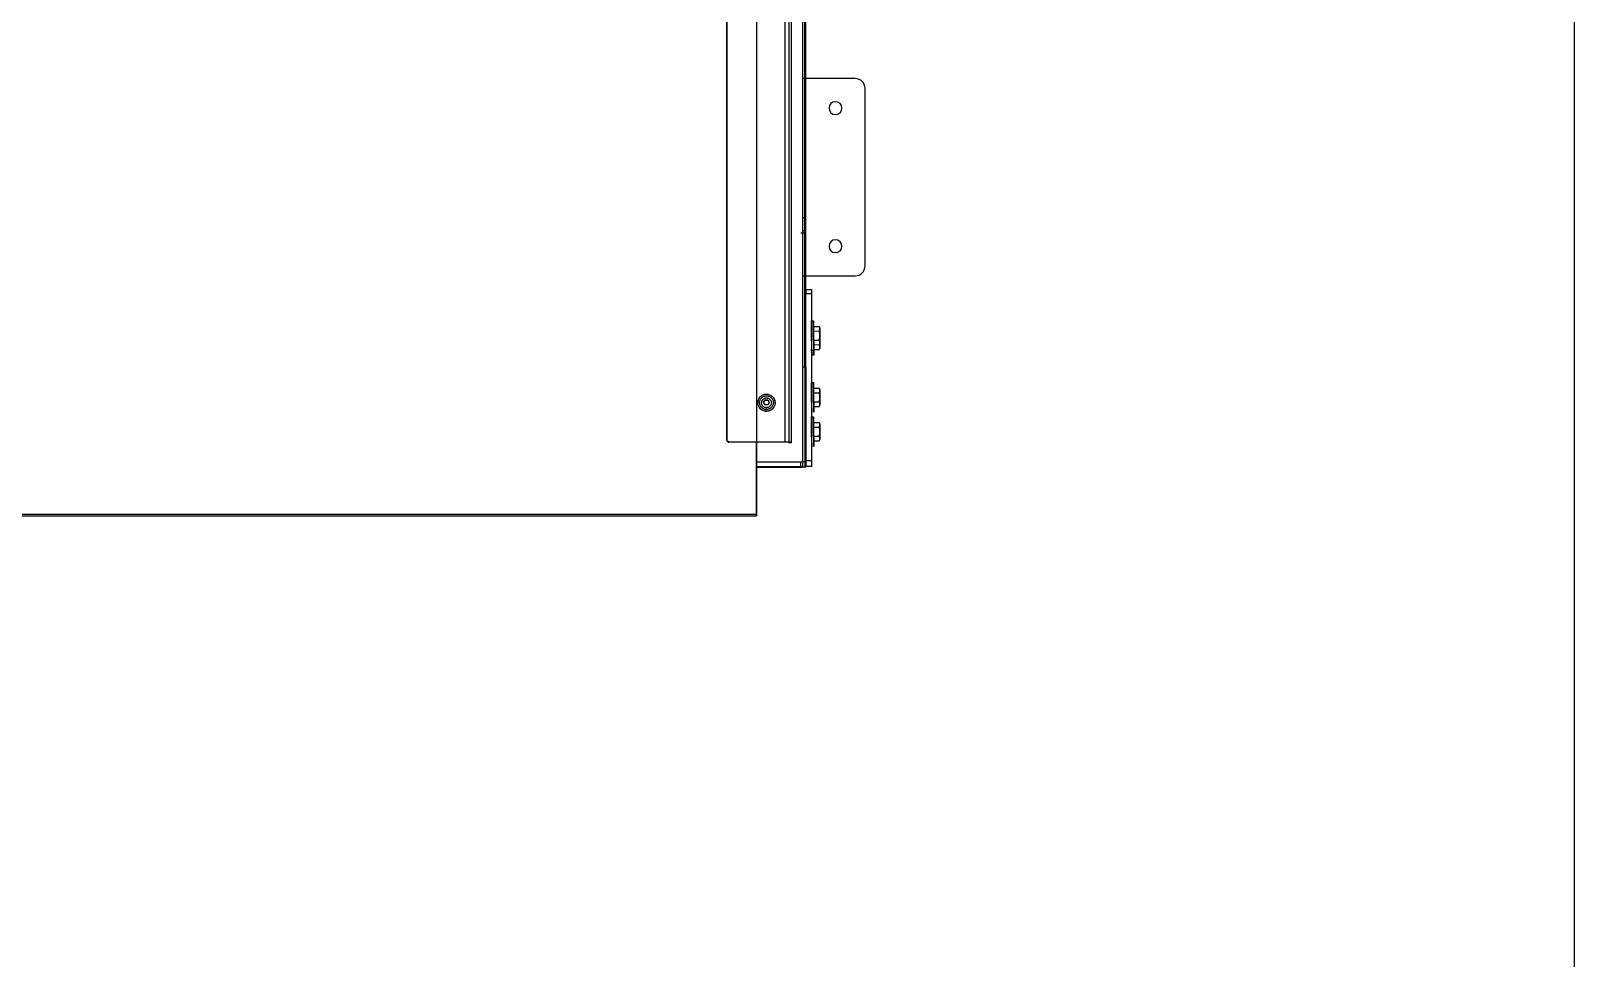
# Model space of a CAD drawing. Header units: millimetres. Extents: x 3109 to 13995, y 24552 to 39949.
# Drawn here: x 12430 to 13995, y 28402 to 29342 of the extents above; entities that cross this region are included whole.
import ezdxf

# ---------------------------------------------------------------- set-up
doc = ezdxf.new("R2010")
doc.units = ezdxf.units.MM
doc.header["$LTSCALE"] = 3
doc.layers.add('DomyÅ›lny', color=7, linetype='Continuous')

msp = doc.modelspace()

# ---------------------------------------------------------------- linework, layer by layer
msp.add_lwpolyline([(3108.6, 24552.5), (3108.6, 39949), (13995, 39949), (13995, 24552.5)], close=True)
at = {"layer": 'DomyÅ›lny'}
for p, q in [((13166.1, 31475.5), (13166.1, 28851.3)), ((13195.2, 28925), (13195.2, 31434.4)), ((13136.1, 31432.4), (13136.1, 28927)), ((13136.1, 28926.7), (13136.1, 31432.1)), ((13199.1, 28924.2), (13199.1, 31433.6)), ((13201.1, 31433.6), (13201.1, 28924.2)), ((13212.6, 31353.5), (13212.6, 29000.9)), ((13215.1, 29000.7), (13215.1, 31353.3)), ((13216.1, 29000.4), (13216.1, 31353)), ((13266.1, 29293.4), (13212.6, 29293.4)), ((13276.1, 29103.4), (13276.1, 29283.4)), ((13212.6, 29093.4), (13266.1, 29093.4)), ((13216.1, 29079.4), (13222.1, 29079.4)), ((13216.1, 28905.8), (13216.1, 29075.1)), ((13222.1, 29075.1), (13216.1, 29075.1)), ((13222.1, 28905.8), (13222.1, 29075.1)), ((13221.8, 29047.8), (13223.8, 29047.8)), ((13223.8, 29042), (13229.5, 29042.1)), ((13229.5, 29042.1), (13230.3, 29040.8)), ((13229.5, 29042), (13230.3, 29040.8)), ((13223.9, 29037.4), (13229.5, 29037.5)), ((13223.9, 29028.2), (13229.6, 29028.2)), ((13230.3, 29024.8), (13229.7, 29023.6)), ((13224, 29017.8), (13222, 29017.8)), ((13224, 29012.9), (13222, 29012.9)), ((13224, 29023.5), (13229.6, 29023.6)), ((13224, 29018.7), (13229.6, 29018.7)), ((13230.3, 29019.9), (13229.7, 29018.7)), ((13212.6, 29000.9), (13212.6, 28899.5)), ((13215.1, 29000.7), (13215.1, 28899.6)), ((13216.1, 29000.4), (13216.1, 28899.8)), ((13221.8, 28985.1), (13223.8, 28985.2)), ((13223.8, 28979.4), (13229.5, 28979.4)), ((13229.5, 28979.4), (13230.3, 28978.2)), ((13229.5, 28979.4), (13230.3, 28978.2)), ((13173.2, 28964.8), (13174.7, 28967.3)), ((13174.7, 28967.3), (13177.5, 28967.3)), ((13177.5, 28967.3), (13179, 28964.8)), ((13179, 28964.8), (13177.5, 28962.3)), ((13223.9, 28974.8), (13229.5, 28974.9)), ((13223.9, 28965.6), (13229.6, 28965.6)), ((13230.3, 28962.2), (13229.7, 28961)), ((13221.8, 28950.4), (13223.8, 28950.4)), ((13224, 28960.9), (13229.6, 28960.9)), ((13223.8, 28944.6), (13229.5, 28944.7)), ((13223.9, 28940.1), (13229.5, 28940.1)), ((13223.9, 28930.8), (13229.6, 28930.9)), ((13229.5, 28944.7), (13230.3, 28943.4)), ((13229.5, 28944.6), (13230.3, 28943.4)), ((13138.1, 28925), (13195.2, 28925)), ((13195.2, 28924.8), (13138.1, 28924.8)), ((13166.1, 28849.9), (13166.1, 28925)), ((13199.1, 28923.6), (13199.1, 28924.2)), ((13201.1, 28924.2), (13199.1, 28924.2)), ((13201.1, 28923.6), (13201.1, 28924.2)), ((13224, 28926.2), (13229.6, 28926.2)), ((13230.3, 28927.4), (13229.7, 28926.2)), ((13211.1, 28904.6), (13166.1, 28904.6)), ((13211.1, 28899.6), (13166.1, 28899.6)), ((13166.1, 28899.5), (13212.6, 28899.5)), ((13211.1, 28899.6), (13211.1, 28904.6)), ((13222.1, 28905.8), (13216.1, 28905.8)), ((13216.1, 28900.2), (13216.1, 28905.1)), ((13222.1, 28900.1), (13216.1, 28900.1)), ((13222.1, 28900.1), (13216.1, 28900.1)), ((13166.1, 28851.3), (12081.3, 28851.3)), ((12081.3, 28849.9), (13166.1, 28849.9)), ((13166.1, 28851.3), (13166.1, 28849.9))]:
    msp.add_line(p, q, dxfattribs=at)
for points in [[(13216.1, 29137.1, 0), (13216.1, 29137.1, 0), (13216.1, 29137.1, 0), (13216.1, 29137.1, 0), (13216.1, 29137.1, 0), (13216.1, 29137.1, 0), (13216.1, 29137.1, 0), (13216.1, 29137.1, 0), (13216.1, 29137, 0), (13216, 29137, 0), (13216, 29137, 0), (13215.9, 29137, 0), (13215.5, 29136.9, 0), (13214.1, 29136.7, 0), (13211.1, 29136.6, 0)], [(13216.1, 29139.3, 0), (13216.1, 29139.3, 0), (13216.1, 29139.3, 0), (13216.1, 29139.3, 0), (13216.1, 29139.3, 0), (13216.1, 29139.3, 0), (13216.1, 29139.3, 0), (13216.1, 29139.3, 0), (13216.1, 29139.3, 0), (13216, 29139.3, 0), (13216, 29139.2, 0), (13215.9, 29139.2, 0), (13215.6, 29139.2, 0), (13214.8, 29139.1, 0), (13212.8, 29139, 0)], [(13216.1, 29079.4, 0), (13216.1, 29079.4, 0), (13216.1, 29079.4, 0), (13216.1, 29079.4, 0), (13216.1, 29079.4, 0), (13216.1, 29079.4, 0), (13216.1, 29079.4, 0), (13216.1, 29079.4, 0), (13216.1, 29079.4, 0), (13216.1, 29079.4, 0), (13216.1, 29079.4, 0), (13216.1, 29079.4, 0), (13216.1, 29079.4, 0), (13216.1, 29079.4, 0), (13216.1, 29079.4, 0), (13216.1, 29079.4, 0), (13216.1, 29079.4, 0), (13216.1, 29079.4, 0), (13216.1, 29079.4, 0), (13216.1, 29079.4, 0), (13216.1, 29079.4, 0), (13216.1, 29079.3, 0), (13216.1, 29078.8, 0), (13216.1, 29075.1, 0)], [(13222.1, 29075.1, 0), (13222.1, 29078.4, 0), (13222.1, 29079.3, 0), (13222.1, 29079.4, 0), (13222.1, 29079.4, 0), (13222.1, 29079.4, 0), (13222.1, 29079.4, 0), (13222.1, 29079.4, 0), (13222.1, 29079.4, 0), (13222.1, 29079.4, 0), (13222.1, 29079.4, 0), (13222.1, 29079.4, 0), (13222.1, 29079.4, 0), (13222.1, 29079.4, 0), (13222.1, 29079.4, 0), (13222.1, 29079.4, 0), (13222.1, 29079.4, 0), (13222.1, 29079.4, 0), (13222.1, 29079.4, 0), (13222.1, 29079.4, 0), (13222.1, 29079.4, 0), (13222.1, 29079.4, 0), (13222.1, 29079.4, 0), (13222.1, 29079.4, 0)], [(13221.9, 29032.7, 0), (13221.8, 29043.3, 0), (13221.8, 29046.7, 0), (13221.8, 29047.5, 0), (13221.8, 29047.7, 0), (13221.8, 29047.8, 0), (13221.8, 29047.8, 0), (13221.8, 29047.8, 0), (13221.8, 29047.8, 0), (13221.8, 29047.8, 0), (13221.8, 29047.8, 0), (13221.8, 29047.8, 0), (13221.8, 29047.8, 0), (13221.8, 29047.8, 0), (13221.8, 29047.8, 0), (13221.8, 29047.8, 0), (13221.8, 29047.8, 0), (13221.8, 29047.8, 0), (13221.8, 29047.8, 0), (13221.8, 29047.8, 0), (13221.8, 29047.8, 0)], [(13223.9, 29032.9, 0), (13223.9, 29043.4, 0), (13223.8, 29046.8, 0), (13223.8, 29047.5, 0), (13223.8, 29047.7, 0), (13223.8, 29047.8, 0), (13223.8, 29047.8, 0), (13223.8, 29047.8, 0), (13223.8, 29047.8, 0), (13223.8, 29047.8, 0), (13223.8, 29047.8, 0), (13223.8, 29047.8, 0), (13223.8, 29047.8, 0), (13223.8, 29047.8, 0), (13223.8, 29047.8, 0), (13223.8, 29047.8, 0), (13223.8, 29047.8, 0), (13223.8, 29047.8, 0), (13223.8, 29047.8, 0), (13223.8, 29047.8, 0), (13223.8, 29047.8, 0), (13223.8, 29047.8, 0), (13223.8, 29047.8, 0), (13223.8, 29047.8, 0), (13223.8, 29047.8, 0), (13223.8, 29047.8, 0), (13223.8, 29047.8, 0), (13223.8, 29047.8, 0), (13223.8, 29047.8, 0), (13223.8, 29047.8, 0), (13223.8, 29047.8, 0), (13223.8, 29047.8, 0), (13223.8, 29047.8, 0), (13223.8, 29047.7, 0), (13223.8, 29047.5, 0), (13223.8, 29046.8, 0), (13223.8, 29043.4, 0), (13223.9, 29032.7, 0)], [(13230.3, 29039.8, 0), (13230.2, 29040.3, 0), (13230.1, 29040.9, 0), (13229.9, 29041.4, 0), (13229.5, 29042.1, 0)], [(13230.3, 29040.8, 0), (13230.3, 29040.8, 0), (13230.3, 29040.8, 0), (13230.3, 29040.8, 0), (13230.3, 29040.8, 0), (13230.3, 29040.8, 0), (13230.3, 29040.8, 0), (13230.3, 29040.8, 0), (13230.3, 29040.8, 0), (13230.3, 29040.8, 0), (13230.3, 29040.8, 0), (13230.3, 29040.8, 0), (13230.3, 29040.8, 0), (13230.3, 29040.8, 0), (13230.3, 29040.8, 0), (13230.3, 29040.8, 0), (13230.3, 29040.8, 0), (13230.3, 29040.8, 0), (13230.3, 29040.8, 0), (13230.3, 29040.8, 0), (13230.3, 29040.8, 0), (13230.3, 29040.8, 0), (13230.3, 29040.8, 0), (13230.3, 29040.8, 0), (13230.3, 29040.8, 0), (13230.3, 29040.8, 0), (13230.3, 29040.8, 0), (13230.3, 29040.8, 0), (13230.3, 29040.8, 0), (13230.3, 29040.8, 0), (13230.3, 29040.5, 0), (13230.3, 29039.8, 0)], [(13222, 29017.8, 0), (13222, 29017.8, 0), (13222, 29017.8, 0), (13222, 29017.8, 0), (13222, 29017.8, 0), (13222, 29017.8, 0), (13222, 29017.8, 0), (13222, 29017.8, 0), (13222, 29017.8, 0), (13222, 29017.8, 0), (13222, 29017.8, 0), (13222, 29017.8, 0), (13222, 29017.8, 0), (13222, 29017.8, 0), (13222, 29017.8, 0), (13222, 29017.8, 0), (13222, 29018, 0), (13222, 29018.8, 0), (13222, 29022.1, 0), (13221.9, 29032.7, 0)], [(13223.9, 29032.7, 0), (13224, 29022.1, 0), (13224, 29018.8, 0), (13224, 29018, 0), (13224, 29017.8, 0), (13224, 29017.8, 0), (13224, 29017.8, 0), (13224, 29017.8, 0), (13224, 29017.8, 0), (13224, 29017.8, 0), (13224, 29017.8, 0), (13224, 29017.8, 0), (13224, 29017.8, 0), (13224, 29017.8, 0), (13224, 29017.8, 0), (13224, 29017.8, 0), (13224, 29017.8, 0), (13224, 29017.8, 0), (13224, 29017.8, 0), (13224, 29017.8, 0), (13224, 29017.8, 0), (13224, 29017.8, 0), (13224, 29017.8, 0), (13224, 29017.8, 0), (13224, 29017.8, 0), (13224, 29017.8, 0), (13224, 29017.8, 0), (13224, 29017.8, 0), (13224, 29017.8, 0), (13224, 29017.8, 0), (13224, 29017.8, 0), (13224, 29017.8, 0), (13224, 29017.8, 0), (13224, 29017.8, 0), (13224, 29018, 0), (13224, 29018.8, 0), (13224, 29022.1, 0), (13223.9, 29032.9, 0)], [(13229.5, 29037.5, 0), (13229.9, 29038.1, 0), (13230.1, 29038.7, 0), (13230.2, 29039.2, 0), (13230.3, 29039.8, 0)], [(13230.3, 29032.9, 0), (13230.1, 29035.1, 0), (13229.5, 29037.5, 0)], [(13229.6, 29028.2, 0), (13230.1, 29030.6, 0), (13230.3, 29032.9, 0)], [(13230.3, 29025.9, 0), (13230.3, 29026.5, 0), (13230.2, 29027, 0), (13229.9, 29027.6, 0), (13229.6, 29028.2, 0)], [(13229.6, 29023.6, 0), (13230, 29024.2, 0), (13230.2, 29024.8, 0), (13230.3, 29025.4, 0), (13230.3, 29025.9, 0)], [(13230.3, 29039.8, 0), (13230.3, 29032.9, 0)], [(13230.3, 29032.9, 0), (13230.3, 29025.9, 0)], [(13230.3, 29028, 0), (13230.3, 29021, 0)], [(13230.3, 29025.9, 0), (13230.3, 29025.1, 0), (13230.3, 29024.9, 0), (13230.3, 29024.8, 0), (13230.3, 29024.8, 0), (13230.3, 29024.8, 0), (13230.3, 29024.8, 0), (13230.3, 29024.8, 0), (13230.3, 29024.8, 0), (13230.3, 29024.8, 0), (13230.3, 29024.8, 0), (13230.3, 29024.8, 0), (13230.3, 29024.8, 0), (13230.3, 29024.8, 0), (13230.3, 29024.8, 0), (13230.3, 29024.8, 0), (13230.3, 29024.8, 0), (13230.3, 29024.8, 0), (13230.3, 29024.8, 0), (13230.3, 29024.8, 0), (13230.3, 29024.8, 0), (13230.3, 29024.8, 0), (13230.3, 29024.8, 0), (13230.3, 29024.8, 0), (13230.3, 29024.8, 0), (13230.3, 29024.8, 0), (13230.3, 29024.8, 0), (13230.3, 29024.8, 0), (13230.3, 29024.8, 0), (13230.3, 29024.8, 0), (13230.3, 29024.8, 0), (13230.3, 29024.8, 0), (13230.3, 29024.8, 0), (13230.3, 29024.8, 0), (13230.3, 29024.8, 0), (13230.3, 29024.9, 0), (13230.3, 29025.1, 0), (13230.3, 29025.9, 0)], [(13222, 29012.9, 0), (13222, 29012.9, 0), (13222, 29012.9, 0), (13222, 29012.9, 0), (13222, 29012.9, 0), (13222, 29012.9, 0), (13222, 29012.9, 0), (13222, 29012.9, 0), (13222, 29012.9, 0), (13222, 29012.9, 0), (13222, 29012.9, 0), (13222, 29012.9, 0), (13222, 29012.9, 0), (13222, 29012.9, 0), (13222, 29013, 0), (13222, 29013.2, 0), (13222, 29014.3, 0), (13221.9, 29019, 0)], [(13222, 29016.8, 0), (13222, 29013.8, 0), (13222, 29013.1, 0), (13222, 29013, 0), (13222, 29012.9, 0), (13222, 29012.9, 0), (13222, 29012.9, 0), (13222, 29012.9, 0), (13222, 29012.9, 0), (13222, 29012.9, 0), (13222, 29012.9, 0), (13222, 29012.9, 0), (13222, 29012.9, 0), (13222, 29012.9, 0), (13222, 29012.9, 0), (13222, 29012.9, 0), (13222, 29012.9, 0), (13222, 29012.9, 0), (13222, 29012.9, 0), (13222, 29012.9, 0)], [(13223.9, 29024.2, 0), (13224, 29013.1, 0), (13224, 29012.9, 0), (13224, 29012.9, 0), (13224, 29012.9, 0), (13224, 29012.9, 0), (13224, 29012.9, 0), (13224, 29012.9, 0), (13224, 29012.9, 0), (13224, 29012.9, 0), (13224, 29012.9, 0), (13224, 29012.9, 0), (13224, 29012.9, 0), (13224, 29012.9, 0), (13224, 29012.9, 0), (13224, 29012.9, 0), (13224, 29012.9, 0), (13224, 29012.9, 0), (13224, 29012.9, 0), (13224, 29012.9, 0), (13224, 29012.9, 0), (13224, 29012.9, 0), (13224, 29012.9, 0), (13224, 29012.9, 0), (13224, 29012.9, 0), (13224, 29012.9, 0), (13224, 29012.9, 0), (13224, 29012.9, 0), (13224, 29012.9, 0), (13224, 29012.9, 0), (13224, 29012.9, 0), (13224, 29012.9, 0), (13224, 29013, 0), (13224, 29013.4, 0), (13224, 29015.2, 0), (13224, 29020, 0)], [(13230.3, 29021, 0), (13230.3, 29021.6, 0), (13230.2, 29022.2, 0), (13229.9, 29022.7, 0), (13229.6, 29023.4, 0)], [(13229.6, 29018.7, 0), (13230, 29019.3, 0), (13230.2, 29019.9, 0), (13230.3, 29020.5, 0), (13230.3, 29021, 0)], [(13230.3, 29021, 0), (13230.3, 29020.2, 0), (13230.3, 29020, 0), (13230.3, 29020, 0), (13230.3, 29020, 0), (13230.3, 29019.9, 0), (13230.3, 29019.9, 0), (13230.3, 29019.9, 0), (13230.3, 29019.9, 0), (13230.3, 29019.9, 0), (13230.3, 29019.9, 0), (13230.3, 29019.9, 0), (13230.3, 29019.9, 0), (13230.3, 29019.9, 0), (13230.3, 29019.9, 0), (13230.3, 29019.9, 0), (13230.3, 29019.9, 0), (13230.3, 29019.9, 0), (13230.3, 29019.9, 0), (13230.3, 29019.9, 0), (13230.3, 29019.9, 0), (13230.3, 29019.9, 0), (13230.3, 29019.9, 0), (13230.3, 29019.9, 0), (13230.3, 29019.9, 0), (13230.3, 29019.9, 0), (13230.3, 29019.9, 0), (13230.3, 29019.9, 0), (13230.3, 29019.9, 0), (13230.3, 29019.9, 0), (13230.3, 29019.9, 0), (13230.3, 29019.9, 0), (13230.3, 29019.9, 0), (13230.3, 29019.9, 0), (13230.3, 29020, 0), (13230.3, 29020, 0), (13230.3, 29020.2, 0), (13230.3, 29021, 0)], [(13215.1, 29000.7, 0), (13212.6, 29000.9, 0)], [(13216.1, 29000.4, 0), (13216.1, 29000.4, 0), (13216.1, 29000.4, 0), (13216.1, 29000.4, 0), (13216.1, 29000.4, 0), (13216.1, 29000.4, 0), (13216.1, 29000.4, 0), (13216.1, 29000.4, 0), (13216, 29000.5, 0), (13216, 29000.5, 0), (13215.9, 29000.5, 0), (13215.6, 29000.6, 0), (13215.1, 29000.7, 0)], [(13221.9, 28970.1, 0), (13221.8, 28980.7, 0), (13221.8, 28984.1, 0), (13221.8, 28984.9, 0), (13221.8, 28985.1, 0), (13221.8, 28985.1, 0), (13221.8, 28985.1, 0), (13221.8, 28985.1, 0), (13221.8, 28985.1, 0), (13221.8, 28985.1, 0), (13221.8, 28985.1, 0), (13221.8, 28985.1, 0), (13221.8, 28985.1, 0), (13221.8, 28985.1, 0), (13221.8, 28985.1, 0), (13221.8, 28985.1, 0), (13221.8, 28985.1, 0), (13221.8, 28985.1, 0), (13221.8, 28985.1, 0), (13221.8, 28985.1, 0), (13221.8, 28985.1, 0)], [(13223.9, 28970.2, 0), (13223.9, 28980.8, 0), (13223.8, 28984.1, 0), (13223.8, 28984.9, 0), (13223.8, 28985.1, 0), (13223.8, 28985.1, 0), (13223.8, 28985.1, 0), (13223.8, 28985.2, 0), (13223.8, 28985.2, 0), (13223.8, 28985.2, 0), (13223.8, 28985.2, 0), (13223.8, 28985.2, 0), (13223.8, 28985.2, 0), (13223.8, 28985.2, 0), (13223.8, 28985.2, 0), (13223.8, 28985.2, 0), (13223.8, 28985.2, 0), (13223.8, 28985.2, 0), (13223.8, 28985.2, 0), (13223.8, 28985.2, 0), (13223.8, 28985.2, 0), (13223.8, 28985.2, 0), (13223.8, 28985.2, 0), (13223.8, 28985.2, 0), (13223.8, 28985.2, 0), (13223.8, 28985.2, 0), (13223.8, 28985.2, 0), (13223.8, 28985.2, 0), (13223.8, 28985.2, 0), (13223.8, 28985.2, 0), (13223.8, 28985.2, 0), (13223.8, 28985.1, 0), (13223.8, 28985.1, 0), (13223.8, 28985.1, 0), (13223.8, 28984.9, 0), (13223.8, 28984.1, 0), (13223.8, 28980.8, 0), (13223.9, 28970.1, 0)], [(13229.5, 28979.4, 0), (13229.9, 28978.8, 0), (13230.1, 28978.2, 0), (13230.2, 28977.7, 0), (13230.3, 28977.1, 0)], [(13230.3, 28977.1, 0), (13230.2, 28977.7, 0), (13230.1, 28978.2, 0), (13229.9, 28978.8, 0), (13229.5, 28979.4, 0)], [(13230.3, 28978.2, 0), (13230.3, 28978.2, 0), (13230.3, 28978.2, 0), (13230.3, 28978.2, 0), (13230.3, 28978.2, 0), (13230.3, 28978.2, 0), (13230.3, 28978.2, 0), (13230.3, 28978.2, 0), (13230.3, 28978.2, 0), (13230.3, 28978.2, 0), (13230.3, 28978.2, 0), (13230.3, 28978.2, 0), (13230.3, 28978.2, 0), (13230.3, 28978.2, 0), (13230.3, 28978.2, 0), (13230.3, 28978.2, 0), (13230.3, 28978.2, 0), (13230.3, 28978.2, 0), (13230.3, 28978.2, 0), (13230.3, 28978.2, 0), (13230.3, 28978.2, 0), (13230.3, 28978.2, 0), (13230.3, 28978.2, 0), (13230.3, 28978.2, 0), (13230.3, 28978.2, 0), (13230.3, 28978.2, 0), (13230.3, 28978.2, 0), (13230.3, 28978.2, 0), (13230.3, 28978.2, 0), (13230.3, 28978.1, 0), (13230.3, 28977.9, 0), (13230.3, 28977.1, 0)], [(13167.3, 28964.6, 0), (13167.4, 28965.6, 0), (13167.6, 28966.6, 0), (13167.9, 28967.6, 0), (13168.3, 28968.5, 0)], [(13184.8, 28964.1, 0), (13184.7, 28963.3, 0), (13184.6, 28962.5, 0), (13184.3, 28961.7, 0), (13184, 28960.9, 0), (13183.6, 28960.2, 0), (13183.1, 28959.5, 0), (13182.5, 28958.8, 0), (13181.9, 28958.2, 0), (13181.2, 28957.6, 0), (13180.5, 28957.2, 0), (13179.7, 28956.8, 0), (13178.9, 28956.5, 0), (13178.1, 28956.2, 0), (13177.4, 28956.1, 0), (13176.6, 28956, 0), (13175, 28956, 0), (13174.2, 28956.2, 0), (13173.4, 28956.4, 0), (13172.7, 28956.7, 0), (13171.9, 28957.1, 0), (13171.1, 28957.5, 0), (13170.4, 28958, 0), (13169.8, 28958.6, 0), (13169.2, 28959.3, 0), (13168.7, 28960, 0), (13168.3, 28960.8, 0), (13167.9, 28961.5, 0), (13167.7, 28962.3, 0), (13167.5, 28963.1, 0), (13167.4, 28963.9, 0), (13167.3, 28964.6, 0)], [(13176.1, 28959.7, 0), (13175.6, 28959.7, 0), (13175.2, 28959.8, 0), (13174.7, 28959.9, 0), (13174.3, 28960, 0), (13173.8, 28960.3, 0), (13173.4, 28960.5, 0), (13172.9, 28960.8, 0), (13172.6, 28961.1, 0), (13172.2, 28961.5, 0), (13171.9, 28961.9, 0), (13171.7, 28962.4, 0), (13171.4, 28962.8, 0), (13171.3, 28963.3, 0), (13171.2, 28963.7, 0), (13171.1, 28964.2, 0), (13171.1, 28964.6, 0), (13171.1, 28965.1, 0), (13171.2, 28965.6, 0), (13171.3, 28966, 0), (13171.4, 28966.5, 0), (13171.7, 28966.9, 0), (13171.9, 28967.4, 0), (13172.2, 28967.8, 0), (13172.6, 28968.2, 0), (13172.9, 28968.5, 0), (13173.4, 28968.8, 0), (13173.8, 28969, 0), (13174.3, 28969.3, 0), (13174.7, 28969.4, 0), (13175.2, 28969.5, 0), (13175.6, 28969.6, 0), (13176.1, 28969.6, 0)], [(13173.2, 28965.2, 0), (13174.7, 28967.6, 0)], [(13174.7, 28962.7, 0), (13173.2, 28965.2, 0)], [(13174.7, 28967.6, 0), (13177.5, 28967.6, 0)], [(13177.5, 28962.7, 0), (13174.7, 28962.7, 0)], [(13176.1, 28969.6, 0), (13176.5, 28969.6, 0), (13177, 28969.5, 0), (13177.5, 28969.4, 0), (13177.9, 28969.3, 0), (13178.4, 28969, 0), (13178.8, 28968.8, 0), (13179.2, 28968.5, 0), (13179.6, 28968.2, 0), (13180, 28967.8, 0), (13180.3, 28967.4, 0), (13180.5, 28966.9, 0), (13180.7, 28966.5, 0), (13180.9, 28966, 0), (13181, 28965.6, 0), (13181.1, 28965.1, 0), (13181.1, 28964.6, 0), (13181.1, 28964.2, 0), (13181, 28963.7, 0), (13180.9, 28963.3, 0), (13180.7, 28962.8, 0), (13180.5, 28962.4, 0), (13180.3, 28961.9, 0), (13180, 28961.5, 0), (13179.6, 28961.1, 0), (13179.2, 28960.8, 0), (13178.8, 28960.5, 0), (13178.4, 28960.3, 0), (13177.9, 28960, 0), (13177.5, 28959.9, 0), (13177, 28959.8, 0), (13176.5, 28959.7, 0), (13176.1, 28959.7, 0)], [(13177.5, 28967.6, 0), (13179, 28965.2, 0)], [(13179, 28965.2, 0), (13177.5, 28962.7, 0)], [(13184.1, 28968.1, 0), (13184.4, 28967.3, 0), (13184.7, 28966.4, 0), (13184.8, 28965.5, 0), (13184.8, 28964.6, 0)], [(13222, 28955.1, 0), (13222, 28955.1, 0), (13222, 28955.1, 0), (13222, 28955.1, 0), (13222, 28955.1, 0), (13222, 28955.1, 0), (13222, 28955.1, 0), (13222, 28955.1, 0), (13222, 28955.1, 0), (13222, 28955.1, 0), (13222, 28955.1, 0), (13222, 28955.1, 0), (13222, 28955.1, 0), (13222, 28955.1, 0), (13222, 28955.2, 0), (13222, 28955.2, 0), (13222, 28955.4, 0), (13222, 28956.2, 0), (13222, 28959.5, 0), (13221.9, 28970.1, 0)], [(13223.9, 28970.1, 0), (13224, 28959.5, 0), (13224, 28956.2, 0), (13224, 28955.4, 0), (13224, 28955.2, 0), (13224, 28955.2, 0), (13224, 28955.2, 0), (13224, 28955.2, 0), (13224, 28955.2, 0), (13224, 28955.2, 0), (13224, 28955.2, 0), (13224, 28955.2, 0), (13224, 28955.2, 0), (13224, 28955.2, 0), (13224, 28955.2, 0), (13224, 28955.2, 0), (13224, 28955.2, 0), (13224, 28955.2, 0), (13224, 28955.2, 0), (13224, 28955.2, 0), (13224, 28955.2, 0), (13224, 28955.2, 0), (13224, 28955.2, 0), (13224, 28955.2, 0), (13224, 28955.2, 0), (13224, 28955.2, 0), (13224, 28955.2, 0), (13224, 28955.2, 0), (13224, 28955.2, 0), (13224, 28955.2, 0), (13224, 28955.2, 0), (13224, 28955.2, 0), (13224, 28955.2, 0), (13224, 28955.2, 0), (13224, 28955.4, 0), (13224, 28956.2, 0), (13224, 28959.5, 0), (13223.9, 28970.2, 0)], [(13229.5, 28974.9, 0), (13229.9, 28975.5, 0), (13230.1, 28976, 0), (13230.2, 28976.6, 0), (13230.3, 28977.1, 0)], [(13230.3, 28970.2, 0), (13230.1, 28972.5, 0), (13229.5, 28974.9, 0)], [(13229.6, 28965.6, 0), (13230.1, 28968, 0), (13230.3, 28970.2, 0)], [(13230.3, 28963.3, 0), (13230.3, 28963.8, 0), (13230.2, 28964.4, 0), (13229.9, 28965, 0), (13229.6, 28965.6, 0)], [(13229.6, 28960.9, 0), (13230, 28961.6, 0), (13230.2, 28962.2, 0), (13230.3, 28962.7, 0), (13230.3, 28963.3, 0)], [(13230.3, 28977.1, 0), (13230.3, 28970.2, 0)], [(13230.3, 28970.2, 0), (13230.3, 28963.3, 0)], [(13230.3, 28963.3, 0), (13230.3, 28962.5, 0), (13230.3, 28962.3, 0), (13230.3, 28962.2, 0), (13230.3, 28962.2, 0), (13230.3, 28962.2, 0), (13230.3, 28962.2, 0), (13230.3, 28962.2, 0), (13230.3, 28962.2, 0), (13230.3, 28962.2, 0), (13230.3, 28962.2, 0), (13230.3, 28962.2, 0), (13230.3, 28962.2, 0), (13230.3, 28962.2, 0), (13230.3, 28962.2, 0), (13230.3, 28962.2, 0), (13230.3, 28962.2, 0), (13230.3, 28962.2, 0), (13230.3, 28962.2, 0), (13230.3, 28962.2, 0), (13230.3, 28962.2, 0), (13230.3, 28962.2, 0), (13230.3, 28962.2, 0), (13230.3, 28962.2, 0), (13230.3, 28962.2, 0), (13230.3, 28962.2, 0), (13230.3, 28962.2, 0), (13230.3, 28962.2, 0), (13230.3, 28962.2, 0), (13230.3, 28962.2, 0), (13230.3, 28962.2, 0), (13230.3, 28962.2, 0), (13230.3, 28962.2, 0), (13230.3, 28962.2, 0), (13230.3, 28962.2, 0), (13230.3, 28962.3, 0), (13230.3, 28962.5, 0), (13230.3, 28963.2, 0)], [(13221.9, 28935.3, 0), (13221.8, 28946, 0), (13221.8, 28949.3, 0), (13221.8, 28950.1, 0), (13221.8, 28950.3, 0), (13221.8, 28950.4, 0), (13221.8, 28950.4, 0), (13221.8, 28950.4, 0), (13221.8, 28950.4, 0), (13221.8, 28950.4, 0), (13221.8, 28950.4, 0), (13221.8, 28950.4, 0), (13221.8, 28950.4, 0), (13221.8, 28950.4, 0), (13221.8, 28950.4, 0), (13221.8, 28950.4, 0), (13221.8, 28950.4, 0), (13221.8, 28950.4, 0), (13221.8, 28950.4, 0), (13221.8, 28950.4, 0), (13221.8, 28950.4, 0)], [(13222, 28958.8, 0), (13222, 28956, 0), (13222, 28955.3, 0), (13222, 28955.2, 0), (13222, 28955.2, 0), (13222, 28955.1, 0), (13222, 28955.1, 0), (13222, 28955.1, 0), (13222, 28955.1, 0), (13222, 28955.1, 0), (13222, 28955.1, 0), (13222, 28955.1, 0), (13222, 28955.1, 0), (13222, 28955.1, 0), (13222, 28955.1, 0), (13222, 28955.1, 0), (13222, 28955.1, 0), (13222, 28955.1, 0), (13222, 28955.1, 0), (13222, 28955.1, 0)], [(13223.9, 28935.5, 0), (13223.9, 28946.1, 0), (13223.8, 28949.4, 0), (13223.8, 28950.2, 0), (13223.8, 28950.3, 0), (13223.8, 28950.4, 0), (13223.8, 28950.4, 0), (13223.8, 28950.4, 0), (13223.8, 28950.4, 0), (13223.8, 28950.4, 0), (13223.8, 28950.4, 0), (13223.8, 28950.4, 0), (13223.8, 28950.4, 0), (13223.8, 28950.4, 0), (13223.8, 28950.4, 0), (13223.8, 28950.4, 0), (13223.8, 28950.4, 0), (13223.8, 28950.4, 0), (13223.8, 28950.4, 0), (13223.8, 28950.4, 0), (13223.8, 28950.4, 0), (13223.8, 28950.4, 0), (13223.8, 28950.4, 0), (13223.8, 28950.4, 0), (13223.8, 28950.4, 0), (13223.8, 28950.4, 0), (13223.8, 28950.4, 0), (13223.8, 28950.4, 0), (13223.8, 28950.4, 0), (13223.8, 28950.4, 0), (13223.8, 28950.4, 0), (13223.8, 28950.4, 0), (13223.8, 28950.4, 0), (13223.8, 28950.3, 0), (13223.8, 28950.2, 0), (13223.8, 28949.4, 0), (13223.8, 28946.1, 0), (13223.9, 28935.3, 0)], [(13222, 28920.4, 0), (13222, 28920.4, 0), (13222, 28920.4, 0), (13222, 28920.4, 0), (13222, 28920.4, 0), (13222, 28920.4, 0), (13222, 28920.4, 0), (13222, 28920.4, 0), (13222, 28920.4, 0), (13222, 28920.4, 0), (13222, 28920.4, 0), (13222, 28920.4, 0), (13222, 28920.4, 0), (13222, 28920.4, 0), (13222, 28920.4, 0), (13222, 28920.4, 0), (13222, 28920.6, 0), (13222, 28921.4, 0), (13222, 28924.7, 0), (13221.9, 28935.3, 0)], [(13223.9, 28935.3, 0), (13224, 28924.7, 0), (13224, 28921.4, 0), (13224, 28920.6, 0), (13224, 28920.5, 0), (13224, 28920.4, 0), (13224, 28920.4, 0), (13224, 28920.4, 0), (13224, 28920.4, 0), (13224, 28920.4, 0), (13224, 28920.4, 0), (13224, 28920.4, 0), (13224, 28920.4, 0), (13224, 28920.4, 0), (13224, 28920.4, 0), (13224, 28920.4, 0), (13224, 28920.4, 0), (13224, 28920.4, 0), (13224, 28920.4, 0), (13224, 28920.4, 0), (13224, 28920.4, 0), (13224, 28920.4, 0), (13224, 28920.4, 0), (13224, 28920.4, 0), (13224, 28920.4, 0), (13224, 28920.4, 0), (13224, 28920.4, 0), (13224, 28920.4, 0), (13224, 28920.4, 0), (13224, 28920.4, 0), (13224, 28920.4, 0), (13224, 28920.4, 0), (13224, 28920.4, 0), (13224, 28920.5, 0), (13224, 28920.6, 0), (13224, 28921.4, 0), (13224, 28924.7, 0), (13223.9, 28935.5, 0)], [(13230.3, 28942.4, 0), (13230.2, 28942.9, 0), (13230.1, 28943.5, 0), (13229.9, 28944.1, 0), (13229.5, 28944.7, 0)], [(13229.5, 28940.1, 0), (13229.9, 28940.7, 0), (13230.1, 28941.3, 0), (13230.2, 28941.8, 0), (13230.3, 28942.4, 0)], [(13230.3, 28935.5, 0), (13230.1, 28937.7, 0), (13229.5, 28940.1, 0)], [(13229.6, 28930.9, 0), (13230.1, 28933.3, 0), (13230.3, 28935.5, 0)], [(13230.3, 28928.5, 0), (13230.3, 28929.1, 0), (13230.2, 28929.7, 0), (13229.9, 28930.2, 0), (13229.6, 28930.9, 0)], [(13230.3, 28943.4, 0), (13230.3, 28943.4, 0), (13230.3, 28943.4, 0), (13230.3, 28943.4, 0), (13230.3, 28943.4, 0), (13230.3, 28943.4, 0), (13230.3, 28943.4, 0), (13230.3, 28943.4, 0), (13230.3, 28943.4, 0), (13230.3, 28943.4, 0), (13230.3, 28943.4, 0), (13230.3, 28943.4, 0), (13230.3, 28943.4, 0), (13230.3, 28943.4, 0), (13230.3, 28943.4, 0), (13230.3, 28943.4, 0), (13230.3, 28943.4, 0), (13230.3, 28943.4, 0), (13230.3, 28943.4, 0), (13230.3, 28943.4, 0), (13230.3, 28943.4, 0), (13230.3, 28943.4, 0), (13230.3, 28943.4, 0), (13230.3, 28943.4, 0), (13230.3, 28943.4, 0), (13230.3, 28943.4, 0), (13230.3, 28943.4, 0), (13230.3, 28943.4, 0), (13230.3, 28943.4, 0), (13230.3, 28943.4, 0), (13230.3, 28943.2, 0), (13230.3, 28942.4, 0)], [(13230.3, 28942.4, 0), (13230.3, 28935.5, 0)], [(13230.3, 28935.5, 0), (13230.3, 28928.5, 0)], [(13136.7, 28925.6, 0), (13136.5, 28925.8, 0), (13136.4, 28925.9, 0), (13136.3, 28926.1, 0), (13136.2, 28926.3, 0), (13136.2, 28926.5, 0), (13136.1, 28926.7, 0), (13136.1, 28926.8, 0), (13136.1, 28927, 0)], [(13136.1, 28926.7, 0), (13136.1, 28926.6, 0), (13136.1, 28926.4, 0), (13136.2, 28926.2, 0), (13136.2, 28926, 0), (13136.3, 28925.8, 0), (13136.4, 28925.7, 0), (13136.5, 28925.5, 0), (13136.7, 28925.3, 0)], [(13138.1, 28925, 0), (13137.9, 28925, 0), (13137.7, 28925.1, 0), (13137.5, 28925.1, 0), (13137.4, 28925.2, 0), (13137.2, 28925.3, 0), (13137, 28925.4, 0), (13136.8, 28925.5, 0), (13136.7, 28925.6, 0)], [(13136.7, 28925.3, 0), (13136.8, 28925.2, 0), (13137, 28925.1, 0), (13137.2, 28925, 0), (13137.4, 28924.9, 0), (13137.5, 28924.8, 0), (13137.7, 28924.8, 0), (13137.9, 28924.8, 0), (13138.1, 28924.8, 0)], [(13201.1, 28924.2, 0), (13201.1, 28924.2, 0), (13201.1, 28924.3, 0), (13201.1, 28924.3, 0), (13201.1, 28924.3, 0), (13201.1, 28924.3, 0), (13201, 28924.3, 0), (13201, 28924.4, 0), (13200.9, 28924.4, 0), (13200.8, 28924.5, 0), (13200.6, 28924.6, 0), (13200, 28924.7, 0), (13198.2, 28924.9, 0), (13195.2, 28925, 0)], [(13199.1, 28924.2, 0), (13199.1, 28924.2, 0), (13199.1, 28924.2, 0), (13199.1, 28924.3, 0), (13199.1, 28924.3, 0), (13199.1, 28924.3, 0), (13199.1, 28924.3, 0), (13199, 28924.3, 0), (13199, 28924.3, 0), (13198.9, 28924.4, 0), (13198.7, 28924.4, 0), (13198.4, 28924.5, 0), (13197.2, 28924.7, 0), (13195.2, 28924.8, 0)], [(13222, 28924, 0), (13222, 28921.2, 0), (13222, 28920.6, 0), (13222, 28920.4, 0), (13222, 28920.4, 0), (13222, 28920.4, 0), (13222, 28920.4, 0), (13222, 28920.4, 0), (13222, 28920.4, 0), (13222, 28920.4, 0), (13222, 28920.4, 0), (13222, 28920.4, 0), (13222, 28920.4, 0), (13222, 28920.4, 0), (13222, 28920.4, 0), (13222, 28920.4, 0), (13222, 28920.4, 0), (13222, 28920.4, 0), (13222, 28920.4, 0), (13222, 28920.4, 0)], [(13229.6, 28926.2, 0), (13230, 28926.8, 0), (13230.2, 28927.4, 0), (13230.3, 28928, 0), (13230.3, 28928.5, 0)], [(13230.3, 28928.5, 0), (13230.3, 28927.7, 0), (13230.3, 28927.5, 0), (13230.3, 28927.5, 0), (13230.3, 28927.4, 0), (13230.3, 28927.4, 0), (13230.3, 28927.4, 0), (13230.3, 28927.4, 0), (13230.3, 28927.4, 0), (13230.3, 28927.4, 0), (13230.3, 28927.4, 0), (13230.3, 28927.4, 0), (13230.3, 28927.4, 0), (13230.3, 28927.4, 0), (13230.3, 28927.4, 0), (13230.3, 28927.4, 0), (13230.3, 28927.4, 0), (13230.3, 28927.4, 0), (13230.3, 28927.4, 0), (13230.3, 28927.4, 0), (13230.3, 28927.4, 0), (13230.3, 28927.4, 0), (13230.3, 28927.4, 0), (13230.3, 28927.4, 0), (13230.3, 28927.4, 0), (13230.3, 28927.4, 0), (13230.3, 28927.4, 0), (13230.3, 28927.4, 0), (13230.3, 28927.4, 0), (13230.3, 28927.4, 0), (13230.3, 28927.4, 0), (13230.3, 28927.4, 0), (13230.3, 28927.4, 0), (13230.3, 28927.4, 0), (13230.3, 28927.5, 0), (13230.3, 28927.5, 0), (13230.3, 28927.7, 0), (13230.3, 28928.5, 0)], [(13216.1, 28905.1, 0), (13216.1, 28905.1, 0), (13216.1, 28905.1, 0), (13216.1, 28905.1, 0), (13216.1, 28905.1, 0), (13216.1, 28905.1, 0), (13216.1, 28905.1, 0), (13216.1, 28905.1, 0), (13216.1, 28905.1, 0), (13216, 28905, 0), (13216, 28905, 0), (13215.9, 28905, 0), (13215.4, 28904.9, 0), (13214.1, 28904.7, 0), (13211.1, 28904.6, 0)], [(13211.1, 28899.6, 0), (13214.6, 28899.8, 0), (13215.7, 28900, 0), (13215.9, 28900, 0), (13216, 28900.1, 0), (13216.1, 28900.1, 0), (13216.1, 28900.1, 0), (13216.1, 28900.1, 0), (13216.1, 28900.1, 0), (13216.1, 28900.1, 0), (13216.1, 28900.1, 0), (13216.1, 28900.1, 0), (13216.1, 28900.2, 0), (13216.1, 28900.2, 0)], [(13212.6, 28899.5, 0), (13215.1, 28899.6, 0)], [(13215.1, 28899.6, 0), (13215.8, 28899.7, 0), (13216, 28899.7, 0), (13216, 28899.8, 0), (13216.1, 28899.8, 0), (13216.1, 28899.8, 0), (13216.1, 28899.8, 0), (13216.1, 28899.8, 0), (13216.1, 28899.8, 0), (13216.1, 28899.8, 0), (13216.1, 28899.8, 0), (13216.1, 28899.8, 0), (13216.1, 28899.8, 0)], [(13216.1, 28905.8, 0), (13216.1, 28901.6, 0), (13216.1, 28900.4, 0), (13216.1, 28900.1, 0), (13216.1, 28900.1, 0), (13216.1, 28900.1, 0), (13216.1, 28900.1, 0), (13216.1, 28900.1, 0), (13216.1, 28900.1, 0), (13216.1, 28900.1, 0), (13216.1, 28900.1, 0), (13216.1, 28900.1, 0), (13216.1, 28900.1, 0), (13216.1, 28900.1, 0), (13216.1, 28900.1, 0), (13216.1, 28900.1, 0), (13216.1, 28900.1, 0), (13216.1, 28900.1, 0), (13216.1, 28900.1, 0), (13216.1, 28900.1, 0), (13216.1, 28900.1, 0), (13216.1, 28900.1, 0)], [(13222.1, 28900.1, 0), (13222.1, 28900.1, 0), (13222.1, 28900.1, 0), (13222.1, 28900.1, 0), (13222.1, 28900.1, 0), (13222.1, 28900.1, 0), (13222.1, 28900.1, 0), (13222.1, 28900.1, 0), (13222.1, 28900.1, 0), (13222.1, 28900.1, 0), (13222.1, 28900.1, 0), (13222.1, 28900.1, 0), (13222.1, 28900.1, 0), (13222.1, 28900.1, 0), (13222.1, 28900.1, 0), (13222.1, 28900.1, 0), (13222.1, 28900.1, 0), (13222.1, 28900.1, 0), (13222.1, 28900.1, 0), (13222.1, 28900.1, 0), (13222.1, 28900.1, 0), (13222.1, 28900.1, 0), (13222.1, 28900.2, 0), (13222.1, 28900.3, 0), (13222.1, 28902, 0), (13222.1, 28905.8, 0)]]:
    msp.add_polyline3d(points, dxfattribs=at)
for points in [[(13176.1, 28973.5, 0), (13176.9, 28973.4, 0), (13177.7, 28973.3, 0), (13178.5, 28973.1, 0), (13179.3, 28972.9, 0), (13180.1, 28972.5, 0), (13180.9, 28972.1, 0), (13181.6, 28971.5, 0), (13182.3, 28970.9, 0), (13182.9, 28970.3, 0), (13183.4, 28969.6, 0), (13183.9, 28968.8, 0), (13184.2, 28968, 0), (13184.5, 28967.2, 0), (13184.7, 28966.4, 0), (13184.8, 28965.6, 0), (13184.8, 28964.8, 0), (13184.8, 28964, 0), (13184.7, 28963.2, 0), (13184.5, 28962.4, 0), (13184.2, 28961.6, 0), (13183.9, 28960.8, 0), (13183.4, 28960.1, 0), (13182.9, 28959.4, 0), (13182.3, 28958.7, 0), (13181.6, 28958.1, 0), (13180.9, 28957.6, 0), (13180.1, 28957.1, 0), (13179.3, 28956.8, 0), (13178.5, 28956.5, 0), (13177.7, 28956.3, 0), (13176.9, 28956.2, 0), (13176.1, 28956.2, 0), (13175.3, 28956.2, 0), (13174.5, 28956.3, 0), (13173.7, 28956.5, 0), (13172.9, 28956.8, 0), (13172.1, 28957.1, 0), (13171.3, 28957.6, 0), (13170.6, 28958.1, 0), (13169.9, 28958.7, 0), (13169.3, 28959.4, 0), (13168.8, 28960.1, 0), (13168.3, 28960.8, 0), (13168, 28961.6, 0), (13167.7, 28962.4, 0), (13167.5, 28963.2, 0), (13167.4, 28964, 0), (13167.3, 28964.8, 0), (13167.4, 28965.6, 0), (13167.5, 28966.4, 0), (13167.7, 28967.2, 0), (13168, 28968, 0), (13168.3, 28968.8, 0), (13168.8, 28969.6, 0), (13169.3, 28970.3, 0), (13169.9, 28970.9, 0), (13170.6, 28971.5, 0), (13171.3, 28972.1, 0), (13172.1, 28972.5, 0), (13172.9, 28972.9, 0), (13173.7, 28973.1, 0), (13174.5, 28973.3, 0), (13175.3, 28973.4, 0)], [(13176.1, 28971.7, 0), (13176.7, 28971.7, 0), (13177.4, 28971.6, 0), (13178, 28971.5, 0), (13178.7, 28971.3, 0), (13179.3, 28971, 0), (13179.9, 28970.6, 0), (13180.5, 28970.2, 0), (13181, 28969.7, 0), (13181.5, 28969.2, 0), (13182, 28968.6, 0), (13182.3, 28968, 0), (13182.6, 28967.4, 0), (13182.8, 28966.7, 0), (13183, 28966.1, 0), (13183.1, 28965.4, 0), (13183.1, 28964.8, 0), (13183.1, 28964.2, 0), (13183, 28963.6, 0), (13182.8, 28962.9, 0), (13182.6, 28962.3, 0), (13182.3, 28961.6, 0), (13182, 28961, 0), (13181.5, 28960.4, 0), (13181, 28959.9, 0), (13180.5, 28959.4, 0), (13179.9, 28959, 0), (13179.3, 28958.7, 0), (13178.7, 28958.4, 0), (13178, 28958.2, 0), (13177.4, 28958, 0), (13176.7, 28957.9, 0), (13176.1, 28957.9, 0), (13175.5, 28957.9, 0), (13174.8, 28958, 0), (13174.2, 28958.2, 0), (13173.5, 28958.4, 0), (13172.9, 28958.7, 0), (13172.3, 28959, 0), (13171.7, 28959.4, 0), (13171.1, 28959.9, 0), (13170.7, 28960.4, 0), (13170.2, 28961, 0), (13169.9, 28961.6, 0), (13169.6, 28962.3, 0), (13169.4, 28962.9, 0), (13169.2, 28963.6, 0), (13169.1, 28964.2, 0), (13169.1, 28964.8, 0), (13169.1, 28965.4, 0), (13169.2, 28966.1, 0), (13169.4, 28966.7, 0), (13169.6, 28967.4, 0), (13169.9, 28968, 0), (13170.2, 28968.6, 0), (13170.7, 28969.2, 0), (13171.1, 28969.7, 0), (13171.7, 28970.2, 0), (13172.3, 28970.6, 0), (13172.9, 28971, 0), (13173.5, 28971.3, 0), (13174.2, 28971.5, 0), (13174.8, 28971.6, 0), (13175.5, 28971.7, 0)]]:
    msp.add_polyline3d(points, close=True, dxfattribs=at)
for centre, radius, start, end in [((13266.1, 29283.4), 10, 0, 90), ((13246.1, 29263.4), 6.5, 0, 180), ((13246.1, 29263.4), 6.5, 180, 0), ((13213.2, 29155.4), 3, 270, 0), ((13246.1, 29123.4), 6.5, 0, 180), ((13246.1, 29123.4), 6.5, 180, 0), ((13266.1, 29103.4), 10, 270, 0)]:
    msp.add_arc(centre, radius, start, end, dxfattribs=at)

doc.saveas('drawing.dxf')
